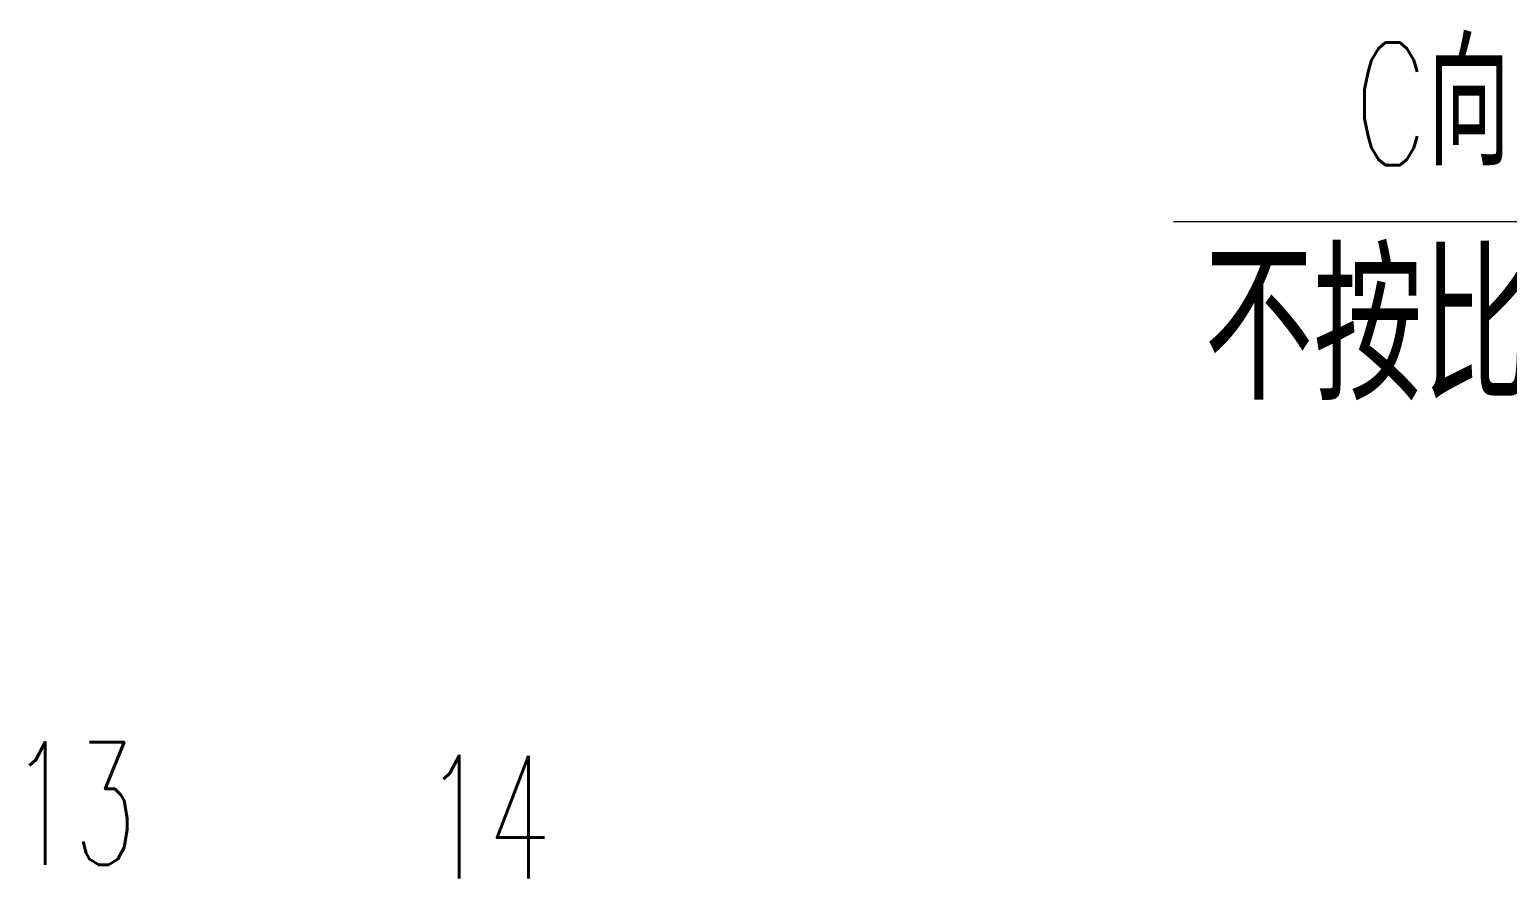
# Model space of a CAD drawing. Header units: millimetres. Extents: x -394 to 6212, y -2458 to 809.
# Drawn here: x 3442.24 to 3484.43, y -1806.61 to -1782.39 of the extents above; entities that cross this region are included whole.
import ezdxf

# ---------------------------------------------------------------- set-up
doc = ezdxf.new("R2010")
doc.units = ezdxf.units.MM
doc.layers.add('2', color=2, linetype='Continuous', lineweight=18, true_color=0xffff00)
doc.styles.add('HZ', font='txt.shx', dxfattribs={"width": 0.67, "bigfont": 'hztxt.shx'})
doc.styles.add('STYLE1', font='txt.shx', dxfattribs={"width": 0.67, "bigfont": 'hztxt.shx'})
doc.styles.add('ZH', font='txt.shx', dxfattribs={"width": 0.75, "bigfont": 'hztxt.shx'})

msp = doc.modelspace()

# ---------------------------------------------------------------- linework, layer by layer
at = {"layer": '2'}
msp.add_line((3474.89372, -1787.86506), (3489.63766, -1787.86506), dxfattribs=at)

# ---------------------------------------------------------------- texts
for s, insert, char_height, width, attachment_point, style in [('\\T1;C向', (3480.04829, -1782.75745), 3.5, 35.254, 1, 'HZ'), ('\\T1;不按比例', (3475.77958, -1792.96759), 4.1472, 18.74016, 7, 'ZH'), ('\\T1;{\\W0.6;13}', (3441.70066, -1806.21868), 3.5, 6, 7, 'STYLE1'), ('\\T1;{\\W0.6;14}', (3453.51773, -1806.60552), 3.5, 6, 7, 'STYLE1')]:
    msp.add_mtext(s, dxfattribs=dict(at, insert=insert, char_height=char_height, width=width, attachment_point=attachment_point, style=style))

doc.saveas('drawing.dxf')
